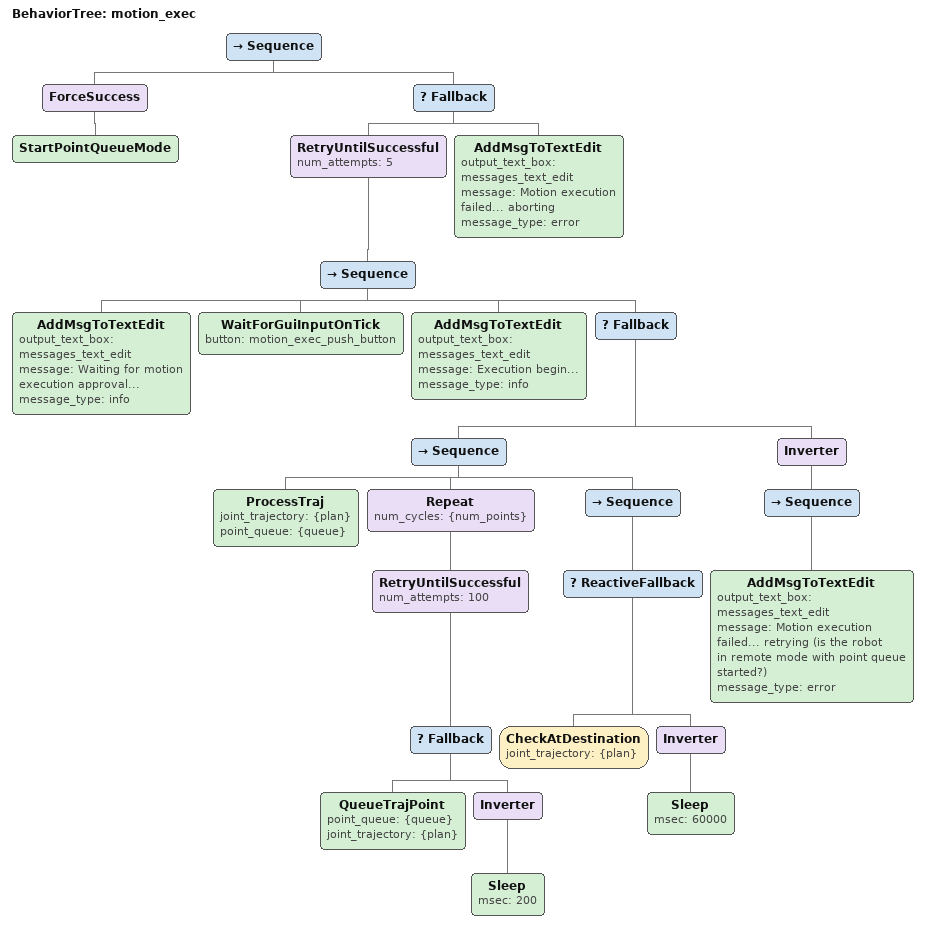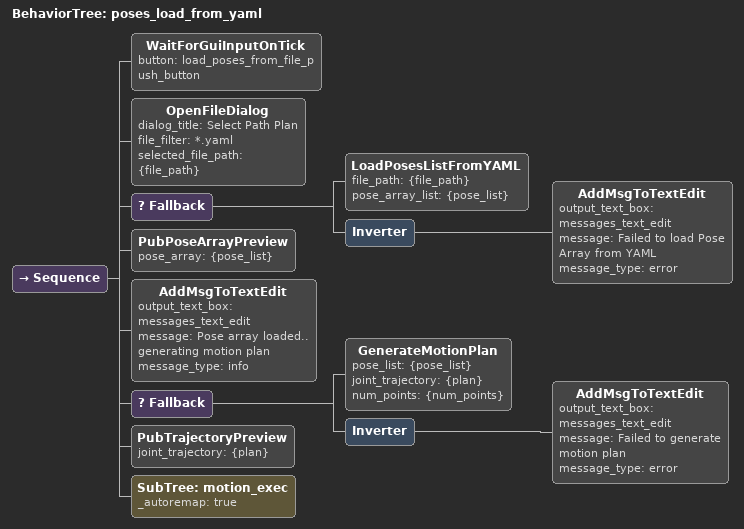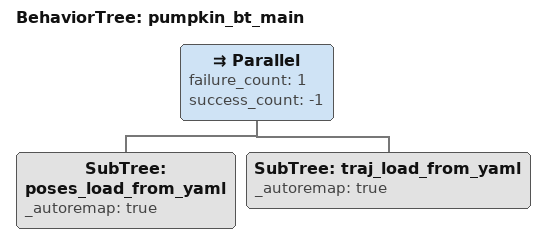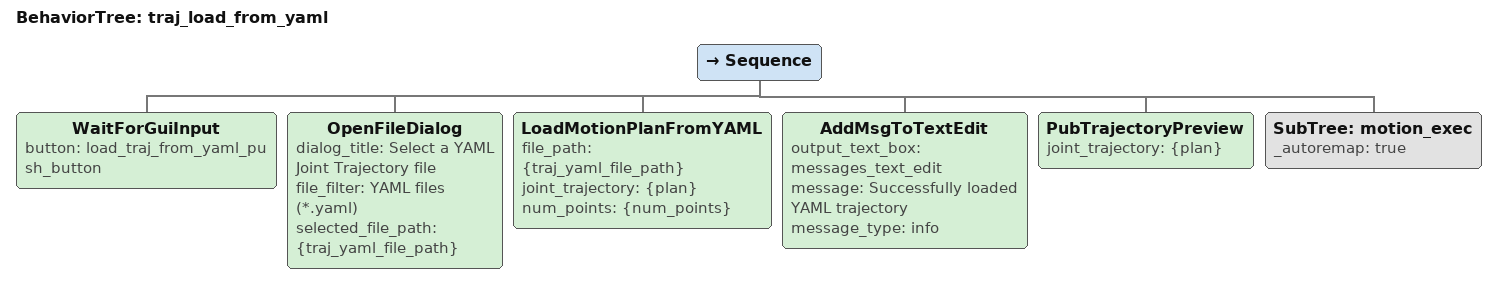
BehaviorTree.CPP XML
<?xml version="1.0" encoding="UTF-8"?>
<root BTCPP_format="4"
      main_tree_to_execute="pumpkin_bt_main">
  <BehaviorTree ID="motion_exec">
    <Sequence>
      <ForceSuccess>
        <StartPointQueueMode/>
      </ForceSuccess>
      <Fallback>
        <RetryUntilSuccessful num_attempts="5">
          <Sequence>
            <AddMsgToTextEdit output_text_box="messages_text_edit"
                              message="Waiting for motion execution approval..."
                              message_type="info"/>
            <WaitForGuiInputOnTick button="motion_exec_push_button"/>
            <AddMsgToTextEdit output_text_box="messages_text_edit"
                              message="Execution begin..."
                              message_type="info"/>
            <Fallback>
              <Sequence>
                <ProcessTraj joint_trajectory="{plan}"
                             point_queue="{queue}"/>
                <Repeat num_cycles="{num_points}">
                  <RetryUntilSuccessful num_attempts="100">
                    <Fallback>
                      <QueueTrajPoint point_queue="{queue}"
                                      joint_trajectory="{plan}"/>
                      <Inverter>
                        <Sleep msec="200"/>
                      </Inverter>
                    </Fallback>
                  </RetryUntilSuccessful>
                </Repeat>
                <Sequence>
                  <ReactiveFallback>
                    <CheckAtDestination joint_trajectory="{plan}"/>
                    <Inverter>
                      <Sleep msec="60000"/>
                    </Inverter>
                  </ReactiveFallback>
                </Sequence>
              </Sequence>
              <Inverter>
                <Sequence>
                  <AddMsgToTextEdit output_text_box="messages_text_edit"
                                    message="Motion execution failed... retrying (is the robot in remote mode with point queue started?)"
                                    message_type="error"/>
                </Sequence>
              </Inverter>
            </Fallback>
          </Sequence>
        </RetryUntilSuccessful>
        <AddMsgToTextEdit output_text_box="messages_text_edit"
                          message="Motion execution failed... aborting"
                          message_type="error"/>
      </Fallback>
    </Sequence>
  </BehaviorTree>

  <BehaviorTree ID="poses_load_from_yaml">
    <Sequence>
      <WaitForGuiInputOnTick button="load_poses_from_file_push_button"/>
      <OpenFileDialog dialog_title="Select Path Plan"
                      file_filter="*.yaml"
                      selected_file_path="{file_path}"/>
      <Fallback>
        <LoadPosesListFromYAML file_path="{file_path}"
                               pose_array_list="{pose_list}"/>
        <Inverter>
          <AddMsgToTextEdit output_text_box="messages_text_edit"
                            message="Failed to load Pose Array from YAML"
                            message_type="error"/>
        </Inverter>
      </Fallback>
      <PubPoseArrayPreview pose_array="{pose_list}"/>
      <AddMsgToTextEdit output_text_box="messages_text_edit"
                        message="Pose array loaded.. generating motion plan"
                        message_type="info"/>
      <Fallback>
        <GenerateMotionPlan pose_list="{pose_list}"
                            joint_trajectory="{plan}"
                            num_points="{num_points}"/>
        <Inverter>
          <AddMsgToTextEdit output_text_box="messages_text_edit"
                            message="Failed to generate motion plan"
                            message_type="error"/>
        </Inverter>
      </Fallback>
      <PubTrajectoryPreview joint_trajectory="{plan}"/>
      <SubTree ID="motion_exec"
               _autoremap="true"/>
    </Sequence>
  </BehaviorTree>

  <BehaviorTree ID="pumpkin_bt_main">
    <Parallel failure_count="1"
              success_count="-1">
      <SubTree ID="poses_load_from_yaml"
               _autoremap="true"/>
      <SubTree ID="traj_load_from_yaml"
               _autoremap="true"/>
    </Parallel>
  </BehaviorTree>

  <BehaviorTree ID="traj_load_from_yaml">
    <Sequence>
      <WaitForGuiInput button="load_traj_from_yaml_push_button"/>
      <OpenFileDialog dialog_title="Select a YAML Joint Trajectory file"
                      file_filter="YAML files (*.yaml)"
                      selected_file_path="{traj_yaml_file_path}"/>
      <LoadMotionPlanFromYAML file_path="{traj_yaml_file_path}"
                              joint_trajectory="{plan}"
                              num_points="{num_points}"/>
      <AddMsgToTextEdit output_text_box="messages_text_edit"
                        message="Successfully loaded YAML trajectory"
                        message_type="info"/>
      <PubTrajectoryPreview joint_trajectory="{plan}"/>
      <SubTree ID="motion_exec"
               _autoremap="true"/>
    </Sequence>
  </BehaviorTree>

</root>
